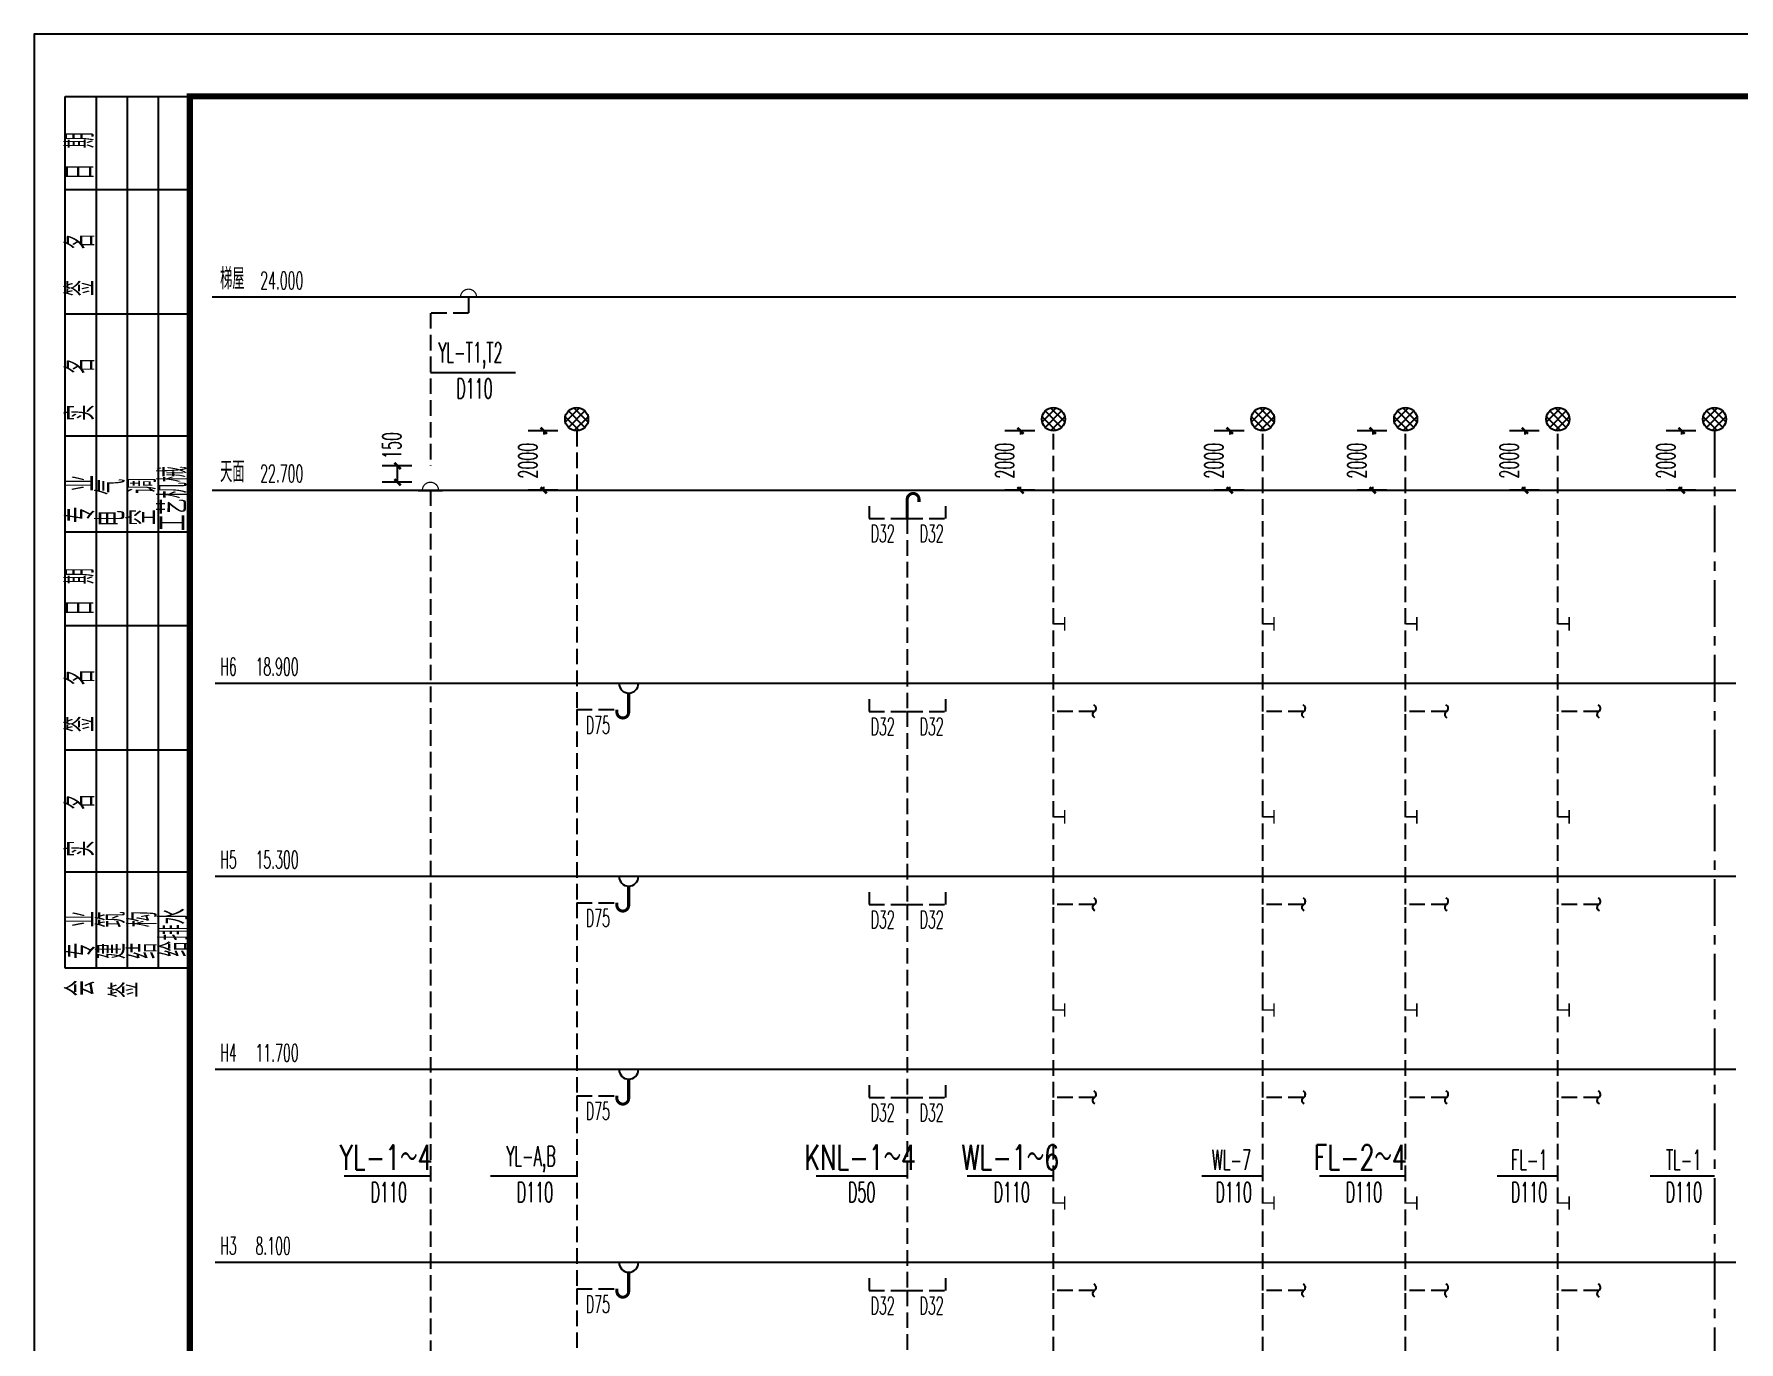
# Model space of a CAD drawing. Extents: x -1254782 to -617813, y -619975 to -323764.
# Drawn here: x -1018456 to -1004768, y -385114 to -374614 of the extents above; entities that cross this region are included whole.
import ezdxf

# ---------------------------------------------------------------- set-up
doc = ezdxf.new("R2010")
doc.units = 0
doc.header["$LTSCALE"] = 1000
doc.header["$MEASUREMENT"] = 0
doc.linetypes.add('CENTER', pattern=[2, 1.25, -0.25, 0.25, -0.25])
doc.linetypes.add('DASH', pattern=[0.35, 0.25, -0.1])
for name, color, linetype in [('2', 2, 'Continuous'), ('4', 4, 'Continuous'), ('9', 9, 'Continuous'), ('EQUIP_污水', 7, 'Continuous'), ('PIPE-污水', 5, 'DASH'), ('PIPE-雨水', 222, 'DASH'), ('PUB_TITLE', 4, 'Continuous'), ('S', 2, 'Continuous'), ('STAIR', 2, 'Continuous'), ('TWT_DIM', 3, 'Continuous'), ('TWT_LEAD', 3, 'Continuous'), ('TWT_TEXT', 7, 'Continuous'), ('框', 130, 'Continuous')]:
    doc.layers.add(name, color=color, linetype=linetype)
doc.styles.add('_TCH_DIM', font='SIMPLEX.shx', dxfattribs={"width": 0.8, "bigfont": 'GBCBIG.shx'})
doc.styles.add('_TCH_DIM_T3', font='SIMPLEX.shx', dxfattribs={"width": 0.564706, "bigfont": 'GBCBIG.shx'})
doc.styles.add('天正', font='SIMPLEX.shx', dxfattribs={"width": 0.7, "bigfont": 'HZTXT.shx'})
doc.dimstyles.new('_TWT_ARCH&&50', dxfattribs={"dimtxt": 148.75, "dimasz": 50, "dimexe": 125, "dimexo": 150, "dimgap": 63.125, "dimtad": 1, "dimdec": 0, "dimzin": 0, "dimdsep": 46, "dimtxsty": '_TCH_DIM_T3', "dimblk": 'ARCHTICK', "dimcen": 0.09, "dimclrt": 7, "dimazin": 2, "dimtfac": 1, "dimtdec": 0, "dimtix": 1, "dimtmove": 2, "dimatfit": 3, "dimfxl": 1, "dimtolj": 1, "dimtzin": 0, "dimarcsym": 0})

# ---------------------------------------------------------------- blocks, each defined once
blk = doc.blocks.new('$TWTSYS$00000247')
at = {"elevation": 0}
blk.add_lwpolyline([(7, -101, -0.575183), (0, 0, 0.604745), (-11, 101, 16.924828)], format="xyb", dxfattribs=at)
blk = doc.blocks.new('A$C6B0418ED')
blk.add_line((173, 87), (0, 87))
blk.add_arc((87, 87), 86.7, 180, 0)
blk = doc.blocks.new('A$C29A34EED')
at = {"layer": '框'}
for p, q in [((0, 461), (0, 14461)), ((0, 14461), (2000, 14461)), ((500, 461), (500, 14461)), ((1000, 461), (1000, 14461)), ((1500, 461), (1500, 14461)), ((2000, 461), (2000, 14461)), ((2000, 12961), (0, 12961)), ((2000, 10961), (0, 10961)), ((2000, 9005), (0, 9005)), ((2000, 7461), (0, 7461)), ((2000, 5961), (0, 5961)), ((2000, 3961), (0, 3961)), ((2000, 2005), (0, 2005)), ((2000, 461), (0, 461))]:
    blk.add_line(p, q, dxfattribs=at)
at = {"layer": '框', "style": '_TCH_DIM', "width": 0.8}
for s, p in [('日 期', (462, 13120)), ('签  名', (466, 11253)), ('实  名', (466, 9253)), ('工艺机械', (1953, 7486)), ('专 业', (472, 7613)), ('电 气', (957, 7555)), ('空 调', (1460, 7573)), ('日 期', (462, 6120)), ('签  名', (466, 4253)), ('实  名', (466, 2253)), ('给排水', (1970, 645)), ('专 业', (480, 613)), ('建 筑', (967, 607)), ('结 构', (1470, 612)), ('会', (470, 12)), ('签', (1174, -12))]:
    blk.add_text(s, height=450, rotation=90, dxfattribs=at).set_placement(p)
blk = doc.blocks.new('A$C7517252D')
at = {"layer": '4'}
blk.add_blockref('A$C29A34EED', (0, 26072), dxfattribs=at)
blk = doc.blocks.new('_ArchTick')
at = {"color": 0, "linetype": 'ByBlock', "const_width": 0.4}
blk.add_lwpolyline([(-0.5, -0.5), (0.5, 0.5)], dxfattribs=at)
blk = doc.blocks.new('*D156')
at = {"layer": 'Defpoints', "color": 0, "transparency": 16777216}
for p in [(-1006486, -377799), (-1006221, -377799), (-1006221, -378277)]:
    blk.add_point(p, dxfattribs=at)
at = {"layer": 'TWT_DIM', "color": 0, "lineweight": -2, "transparency": 16777216}
for p, q in [((-1006371, -377799), (-1006611, -377799)), ((-1006486, -377799), (-1006486, -377828)), ((-1006371, -378277), (-1006611, -378277)), ((-1006486, -378277), (-1006486, -378250))]:
    blk.add_line(p, q, dxfattribs=at)
at = {"layer": 'TWT_DIM', "color": 0, "lineweight": -2, "transparency": 16777216, "xscale": 50, "yscale": 50, "zscale": 50}
for p, rotation in [((-1006486, -377799), 90), ((-1006486, -378277), 270)]:
    blk.add_blockref('_ArchTick', p, dxfattribs=dict(at, rotation=rotation))
at = {"layer": 'TWT_DIM', "color": 7, "transparency": 16777216, "insert": (-1006613, -378039), "char_height": 148.8, "attachment_point": 5, "rotation": 90, "style": '_TCH_DIM_T3'}
blk.add_mtext('\\A1;2000', dxfattribs=at)
blk = doc.blocks.new('*D158')
at = {"layer": 'Defpoints', "color": 0, "transparency": 16777216}
for p in [(-1008856, -377799), (-1008591, -377799), (-1008591, -378277)]:
    blk.add_point(p, dxfattribs=at)
at = {"layer": 'TWT_DIM', "color": 0, "lineweight": -2, "transparency": 16777216}
for p, q in [((-1008741, -377799), (-1008981, -377799)), ((-1008856, -377799), (-1008856, -377828)), ((-1008741, -378277), (-1008981, -378277)), ((-1008856, -378277), (-1008856, -378250))]:
    blk.add_line(p, q, dxfattribs=at)
at = {"layer": 'TWT_DIM', "color": 0, "lineweight": -2, "transparency": 16777216, "xscale": 50, "yscale": 50, "zscale": 50}
for p, rotation in [((-1008856, -377799), 90), ((-1008856, -378277), 270)]:
    blk.add_blockref('_ArchTick', p, dxfattribs=dict(at, rotation=rotation))
at = {"layer": 'TWT_DIM', "color": 7, "transparency": 16777216, "insert": (-1008983, -378039), "char_height": 148.8, "attachment_point": 5, "rotation": 90, "style": '_TCH_DIM_T3'}
blk.add_mtext('\\A1;2000', dxfattribs=at)
blk = doc.blocks.new('*D164')
at = {"layer": 'Defpoints', "color": 0, "transparency": 16777216}
for p in [(-1007708, -377799), (-1007444, -377799), (-1007444, -378277)]:
    blk.add_point(p, dxfattribs=at)
at = {"layer": 'TWT_DIM', "color": 0, "lineweight": -2, "transparency": 16777216}
for p, q in [((-1007594, -377799), (-1007833, -377799)), ((-1007708, -377799), (-1007708, -377828)), ((-1007594, -378277), (-1007833, -378277)), ((-1007708, -378277), (-1007708, -378250))]:
    blk.add_line(p, q, dxfattribs=at)
at = {"layer": 'TWT_DIM', "color": 0, "lineweight": -2, "transparency": 16777216, "xscale": 50, "yscale": 50, "zscale": 50}
for p, rotation in [((-1007708, -377799), 90), ((-1007708, -378277), 270)]:
    blk.add_blockref('_ArchTick', p, dxfattribs=dict(at, rotation=rotation))
at = {"layer": 'TWT_DIM', "color": 7, "transparency": 16777216, "insert": (-1007835, -378039), "char_height": 148.8, "attachment_point": 5, "rotation": 90, "style": '_TCH_DIM_T3'}
blk.add_mtext('\\A1;2000', dxfattribs=at)
blk = doc.blocks.new('*D167')
at = {"layer": 'Defpoints', "color": 0, "transparency": 16777216}
for p in [(-1015537, -378081), (-1015273, -378081), (-1015273, -378212)]:
    blk.add_point(p, dxfattribs=at)
at = {"layer": 'TWT_DIM', "color": 0, "lineweight": -2, "transparency": 16777216}
for p, q in [((-1015423, -378081), (-1015662, -378081)), ((-1015537, -378212), (-1015537, -378081)), ((-1015423, -378212), (-1015662, -378212))]:
    blk.add_line(p, q, dxfattribs=at)
at = {"layer": 'TWT_DIM', "color": 0, "lineweight": -2, "transparency": 16777216, "xscale": 50, "yscale": 50, "zscale": 50}
for p, rotation in [((-1015537, -378081), 90), ((-1015537, -378212), 270)]:
    blk.add_blockref('_ArchTick', p, dxfattribs=dict(at, rotation=rotation))
at = {"layer": 'TWT_DIM', "color": 7, "transparency": 16777216, "insert": (-1015584, -377917), "char_height": 148.8, "attachment_point": 5, "rotation": 90, "style": '_TCH_DIM_T3'}
blk.add_mtext('\\A1;150', dxfattribs=at)
blk = doc.blocks.new('*D168')
at = {"layer": 'Defpoints', "color": 0, "transparency": 16777216}
for p in [(-1014364, -377799), (-1014100, -377799), (-1014100, -378277)]:
    blk.add_point(p, dxfattribs=at)
at = {"layer": 'TWT_DIM', "color": 0, "lineweight": -2, "transparency": 16777216}
for p, q in [((-1014250, -377799), (-1014489, -377799)), ((-1014364, -377799), (-1014364, -377828)), ((-1014250, -378277), (-1014489, -378277)), ((-1014364, -378277), (-1014364, -378250))]:
    blk.add_line(p, q, dxfattribs=at)
at = {"layer": 'TWT_DIM', "color": 0, "lineweight": -2, "transparency": 16777216, "xscale": 50, "yscale": 50, "zscale": 50}
for p, rotation in [((-1014364, -377799), 90), ((-1014364, -378277), 270)]:
    blk.add_blockref('_ArchTick', p, dxfattribs=dict(at, rotation=rotation))
at = {"layer": 'TWT_DIM', "color": 7, "transparency": 16777216, "insert": (-1014491, -378039), "char_height": 148.8, "attachment_point": 5, "rotation": 90, "style": '_TCH_DIM_T3'}
blk.add_mtext('\\A1;2000', dxfattribs=at)
blk = doc.blocks.new('*D177')
at = {"layer": 'Defpoints', "color": 0, "transparency": 16777216}
for p in [(-1005228, -377799), (-1004963, -377799), (-1004963, -378277)]:
    blk.add_point(p, dxfattribs=at)
at = {"layer": 'TWT_DIM', "color": 0, "lineweight": -2, "transparency": 16777216}
for p, q in [((-1005113, -377799), (-1005353, -377799)), ((-1005228, -377799), (-1005228, -377828)), ((-1005113, -378277), (-1005353, -378277)), ((-1005228, -378277), (-1005228, -378250))]:
    blk.add_line(p, q, dxfattribs=at)
at = {"layer": 'TWT_DIM', "color": 0, "lineweight": -2, "transparency": 16777216, "xscale": 50, "yscale": 50, "zscale": 50}
for p, rotation in [((-1005228, -377799), 90), ((-1005228, -378277), 270)]:
    blk.add_blockref('_ArchTick', p, dxfattribs=dict(at, rotation=rotation))
at = {"layer": 'TWT_DIM', "color": 7, "transparency": 16777216, "insert": (-1005355, -378039), "char_height": 148.8, "attachment_point": 5, "rotation": 90, "style": '_TCH_DIM_T3'}
blk.add_mtext('\\A1;2000', dxfattribs=at)
blk = doc.blocks.new('*D178')
at = {"layer": 'Defpoints', "color": 0, "transparency": 16777216}
for p in [(-1010536, -377799), (-1010272, -377799), (-1010272, -378277)]:
    blk.add_point(p, dxfattribs=at)
at = {"layer": 'TWT_DIM', "color": 0, "lineweight": -2, "transparency": 16777216}
for p, q in [((-1010422, -377799), (-1010661, -377799)), ((-1010536, -377799), (-1010536, -377828)), ((-1010422, -378277), (-1010661, -378277)), ((-1010536, -378277), (-1010536, -378250))]:
    blk.add_line(p, q, dxfattribs=at)
at = {"layer": 'TWT_DIM', "color": 0, "lineweight": -2, "transparency": 16777216, "xscale": 50, "yscale": 50, "zscale": 50}
for p, rotation in [((-1010536, -377799), 90), ((-1010536, -378277), 270)]:
    blk.add_blockref('_ArchTick', p, dxfattribs=dict(at, rotation=rotation))
at = {"layer": 'TWT_DIM', "color": 7, "transparency": 16777216, "insert": (-1010663, -378039), "char_height": 148.8, "attachment_point": 5, "rotation": 90, "style": '_TCH_DIM_T3'}
blk.add_mtext('\\A1;2000', dxfattribs=at)
blk = doc.blocks.new('$ATTACHMENT$00000217')
blk.add_line((-150, 0), (150, 0))
at = {"const_width": 15}
blk.add_lwpolyline([(-99, 0, -1), (101, 0)], format="xyb", dxfattribs=at)
blk = doc.blocks.new('$TwtSys$00000133')
for p, q in [((-129, 101), (32, 263)), ((-94, 39), (94, 228)), ((94, 39), (-94, 228)), ((129, 101), (-32, 263)), ((28, 3), (-130, 161)), ((-28, 3), (130, 161))]:
    blk.add_line(p, q)
blk.add_circle((0, 133), 133)
blk = doc.blocks.new('$ATTACHMENT$00000073')
at = {"const_width": 20}
for points in [[(0, 0), (150, 0)], [(150, 90), (150, -90)]]:
    blk.add_lwpolyline(points, dxfattribs=at)

msp = doc.modelspace()

# ---------------------------------------------------------------- linework, layer by layer
at = {"layer": '2', "linetype": 'CENTER', "ltscale": 0.3}
msp.add_lwpolyline([(-1004963.2, -377798.8), (-1004963.2, -387861.3), (-1005764.9, -388663)], dxfattribs=at)
at = {"layer": '9'}
for points in [[(-1004792, -376727.1), (-1017025.5, -376727.1)], [(-1004792, -378277.1), (-1017025.5, -378277.1)], [(-1004792, -379827.1), (-1017003.3, -379827.1)], [(-1004792, -381377.1), (-1017003.3, -381377.1)], [(-1004792, -382927.1), (-1017003.3, -382927.1)], [(-1004792, -384477.1), (-1017003.3, -384477.1)]]:
    msp.add_lwpolyline(points, dxfattribs=at)
at = {"layer": 'PIPE-污水', "linetype": 'DASH', "ltscale": 0.5}
for p, q in [((-1010271.5, -379348.8), (-1010271.5, -377798.8)), ((-1008591.2, -379348.8), (-1008591.2, -377798.8)), ((-1007443.6, -379348.8), (-1007443.6, -377798.8)), ((-1006221.2, -379348.8), (-1006221.2, -377798.8)), ((-1010271.5, -380052.1), (-1010271.5, -379348.8)), ((-1008591.2, -380052.1), (-1008591.2, -379348.8)), ((-1007443.6, -380052.1), (-1007443.6, -379348.8)), ((-1006221.2, -380052.1), (-1006221.2, -379348.8)), ((-1010271.5, -380898.8), (-1010271.5, -380052.1)), ((-1009942, -380052.1), (-1010271.5, -380052.1)), ((-1008591.2, -380898.8), (-1008591.2, -380052.1)), ((-1008261.7, -380052.1), (-1008591.2, -380052.1)), ((-1007443.6, -380898.8), (-1007443.6, -380052.1)), ((-1007114, -380052.1), (-1007443.6, -380052.1)), ((-1006221.2, -380898.8), (-1006221.2, -380052.1)), ((-1005891.6, -380052.1), (-1006221.2, -380052.1)), ((-1010271.5, -381602.1), (-1010271.5, -380898.8)), ((-1008591.2, -381602.1), (-1008591.2, -380898.8)), ((-1007443.6, -381602.1), (-1007443.6, -380898.8)), ((-1006221.2, -381602.1), (-1006221.2, -380898.8)), ((-1009942, -381602.1), (-1010271.5, -381602.1)), ((-1010271.5, -382448.8), (-1010271.5, -381602.1)), ((-1008261.7, -381602.1), (-1008591.2, -381602.1)), ((-1008591.2, -382448.8), (-1008591.2, -381602.1)), ((-1007114, -381602.1), (-1007443.6, -381602.1)), ((-1007443.6, -382448.8), (-1007443.6, -381602.1)), ((-1005891.6, -381602.1), (-1006221.2, -381602.1)), ((-1006221.2, -382448.8), (-1006221.2, -381602.1)), ((-1010271.5, -383152.1), (-1010271.5, -382448.8)), ((-1008591.2, -383152.1), (-1008591.2, -382448.8)), ((-1007443.6, -383152.1), (-1007443.6, -382448.8)), ((-1006221.2, -383152.1), (-1006221.2, -382448.8)), ((-1009942, -383152.1), (-1010271.5, -383152.1)), ((-1010271.5, -383998.8), (-1010271.5, -383152.1)), ((-1008261.7, -383152.1), (-1008591.2, -383152.1)), ((-1008591.2, -383998.8), (-1008591.2, -383152.1)), ((-1007114, -383152.1), (-1007443.6, -383152.1)), ((-1007443.6, -383998.8), (-1007443.6, -383152.1)), ((-1005891.6, -383152.1), (-1006221.2, -383152.1)), ((-1006221.2, -383998.8), (-1006221.2, -383152.1)), ((-1010271.5, -384702.1), (-1010271.5, -383998.8)), ((-1008591.2, -384702.1), (-1008591.2, -383998.8)), ((-1007443.6, -384702.1), (-1007443.6, -383998.8)), ((-1006221.2, -384702.1), (-1006221.2, -383998.8)), ((-1009942, -384702.1), (-1010271.5, -384702.1)), ((-1010271.5, -385548.8), (-1010271.5, -384702.1)), ((-1008261.7, -384702.1), (-1008591.2, -384702.1)), ((-1008591.2, -385548.8), (-1008591.2, -384702.1)), ((-1007114, -384702.1), (-1007443.6, -384702.1)), ((-1007443.6, -385548.8), (-1007443.6, -384702.1)), ((-1005891.6, -384702.1), (-1006221.2, -384702.1)), ((-1006221.2, -385548.8), (-1006221.2, -384702.1))]:
    msp.add_line(p, q, dxfattribs=at)
at = {"layer": 'PIPE-雨水', "linetype": 'DASH', "ltscale": 0.5}
for p, q in [((-1014966.8, -376727.1), (-1014966.8, -376853.6)), ((-1014966.8, -376853.6), (-1015273.3, -376853.6)), ((-1015273.3, -376853.6), (-1015273.3, -378080.8)), ((-1014099.5, -377798.8), (-1014099.5, -380037.6)), ((-1015273.3, -378277.1), (-1015273.3, -387098.8)), ((-1011751.9, -378403.6), (-1011751.9, -378502.1)), ((-1011138.9, -378403.6), (-1011138.9, -378502.1)), ((-1011751.9, -378502.1), (-1011445.4, -378502.1)), ((-1011445.4, -378502.1), (-1011445.4, -380052.1)), ((-1011445.4, -378502.1), (-1011138.9, -378502.1)), ((-1011751.9, -379953.6), (-1011751.9, -380052.1)), ((-1011138.9, -379953.6), (-1011138.9, -380052.1)), ((-1014099.5, -380037.6), (-1013776.5, -380037.6)), ((-1014099.5, -380037.6), (-1014099.5, -381587.6)), ((-1011751.9, -380052.1), (-1011445.4, -380052.1)), ((-1011445.4, -380052.1), (-1011138.9, -380052.1)), ((-1011445.4, -380052.1), (-1011445.4, -381602.1)), ((-1014099.5, -381587.6), (-1013776.5, -381587.6)), ((-1014099.5, -381587.6), (-1014099.5, -383137.6)), ((-1011751.9, -381503.6), (-1011751.9, -381602.1)), ((-1011751.9, -381602.1), (-1011445.4, -381602.1)), ((-1011445.4, -381602.1), (-1011138.9, -381602.1)), ((-1011445.4, -381602.1), (-1011445.4, -383152.1)), ((-1011138.9, -381503.6), (-1011138.9, -381602.1)), ((-1011751.9, -383053.6), (-1011751.9, -383152.1)), ((-1011138.9, -383053.6), (-1011138.9, -383152.1)), ((-1014099.5, -383137.6), (-1013776.5, -383137.6)), ((-1014099.5, -383137.6), (-1014099.5, -384687.6)), ((-1011751.9, -383152.1), (-1011445.4, -383152.1)), ((-1011445.4, -383152.1), (-1011138.9, -383152.1)), ((-1011445.4, -383152.1), (-1011445.4, -384702.1)), ((-1011751.9, -384603.6), (-1011751.9, -384702.1)), ((-1011138.9, -384603.6), (-1011138.9, -384702.1)), ((-1014099.5, -384687.6), (-1013776.5, -384687.6)), ((-1014099.5, -384687.6), (-1014099.5, -386237.6)), ((-1011751.9, -384702.1), (-1011445.4, -384702.1)), ((-1011445.4, -384702.1), (-1011138.9, -384702.1)), ((-1011445.4, -384702.1), (-1011445.4, -386252.1))]:
    msp.add_line(p, q, dxfattribs=at)
at = {"layer": 'PUB_TITLE'}
msp.add_lwpolyline([(-1018455.8, -395614.1), (-988755.8, -395614.1), (-988755.8, -374614.1), (-1018455.8, -374614.1)], close=True, dxfattribs=at)
at = {"layer": 'PUB_TITLE', "const_width": 50}
msp.add_lwpolyline([(-1017205.8, -395114.1), (-989255.8, -395114.1), (-989255.8, -375114.1), (-1017205.8, -375114.1)], close=True, dxfattribs=at)
at = {"layer": 'S', "const_width": 24.5}
for points in [[(-1011445.4, -378502.1), (-1011445.4, -378349.6, -1), (-1011350.7, -378349.6), (-1011350.7, -378369.6)], [(-1013681.8, -379905.1), (-1013681.8, -380057.6, -1), (-1013776.5, -380057.6), (-1013776.5, -380037.6)], [(-1013681.8, -381455.1), (-1013681.8, -381607.6, -1), (-1013776.5, -381607.6), (-1013776.5, -381587.6)], [(-1013681.8, -383005.1), (-1013681.8, -383157.6, -1), (-1013776.5, -383157.6), (-1013776.5, -383137.6)], [(-1013681.8, -384555.1), (-1013681.8, -384707.6, -1), (-1013776.5, -384707.6), (-1013776.5, -384687.6)]]:
    msp.add_lwpolyline(points, format="xyb", dxfattribs=at)
at = {"layer": 'TWT_LEAD'}
for p, q in [((-1015273.3, -377330.3), (-1014590.1, -377330.3)), ((-1015273.3, -383782.9), (-1015966, -383782.9)), ((-1014099.5, -383782.9), (-1014792.1, -383782.9)), ((-1011445.4, -383782.9), (-1012176.4, -383782.9)), ((-1010271.5, -383782.9), (-1010964.2, -383782.9)), ((-1008591.2, -383782.9), (-1009080.4, -383782.9)), ((-1007443.6, -383782.9), (-1008136.2, -383782.9)), ((-1006221.2, -383782.9), (-1006707.6, -383782.9)), ((-1004963.2, -383782.9), (-1005479.5, -383782.9))]:
    msp.add_line(p, q, dxfattribs=at)

# ---------------------------------------------------------------- block references
at = {"layer": '4', "xscale": 0.5, "yscale": 0.5, "zscale": 0.5}
msp.add_blockref('A$C7517252D', (-1018205.8, -395380.4), dxfattribs=at)
at = {"layer": 'EQUIP_污水', "xscale": 0.65, "yscale": -0.65, "zscale": 0.65, "rotation": 180}
msp.add_blockref('$ATTACHMENT$00000217', (-1014966.8, -376727.1), dxfattribs=at)
at = {"layer": 'EQUIP_污水'}
for name, p, xscale, yscale, zscale in [('$TwtSys$00000133', (-1014099.5, -377798.8), 0.7, 0.7, 0.7), ('$TwtSys$00000133', (-1010271.5, -377798.8), 0.7, 0.7, 0.7), ('$TwtSys$00000133', (-1008591.2, -377798.8), 0.7, 0.7, 0.7), ('$TwtSys$00000133', (-1007443.6, -377798.8), 0.7, 0.7, 0.7), ('$TwtSys$00000133', (-1006221.2, -377798.8), 0.7, 0.7, 0.7), ('$TwtSys$00000133', (-1004963.2, -377798.8), 0.7, 0.7, 0.7), ('$ATTACHMENT$00000217', (-1015274.3, -378277.1), 0.65, 0.65, 0.65), ('$ATTACHMENT$00000073', (-1010271.5, -379348.8), 0.6, 0.6, 0.6), ('$ATTACHMENT$00000073', (-1008591.2, -379348.8), 0.6, 0.6, 0.6), ('$ATTACHMENT$00000073', (-1007443.6, -379348.8), 0.6, 0.6, 0.6), ('$ATTACHMENT$00000073', (-1006221.2, -379348.8), 0.6, 0.6, 0.6), ('$ATTACHMENT$00000073', (-1010271.5, -380898.8), 0.6, 0.6, 0.6), ('$ATTACHMENT$00000073', (-1008591.2, -380898.8), 0.6, 0.6, 0.6), ('$ATTACHMENT$00000073', (-1007443.6, -380898.8), 0.6, 0.6, 0.6), ('$ATTACHMENT$00000073', (-1006221.2, -380898.8), 0.6, 0.6, 0.6), ('$ATTACHMENT$00000073', (-1010271.5, -382448.8), 0.6, 0.6, 0.6), ('$ATTACHMENT$00000073', (-1008591.2, -382448.8), 0.6, 0.6, 0.6), ('$ATTACHMENT$00000073', (-1007443.6, -382448.8), 0.6, 0.6, 0.6), ('$ATTACHMENT$00000073', (-1006221.2, -382448.8), 0.6, 0.6, 0.6), ('$ATTACHMENT$00000073', (-1010271.5, -383998.8), 0.6, 0.6, 0.6), ('$ATTACHMENT$00000073', (-1008591.2, -383998.8), 0.6, 0.6, 0.6), ('$ATTACHMENT$00000073', (-1007443.6, -383998.8), 0.6, 0.6, 0.6), ('$ATTACHMENT$00000073', (-1006221.2, -383998.8), 0.6, 0.6, 0.6)]:
    msp.add_blockref(name, p, dxfattribs=dict(at, xscale=xscale, yscale=yscale, zscale=zscale))
at = {"layer": 'S', "xscale": 0.9000000000014551, "yscale": 0.9000000000014551, "zscale": 0.9000000000014551}
for p in [(-1013759.8, -379905.1), (-1013759.8, -381455.1), (-1013759.8, -383005.1), (-1013759.8, -384555.1)]:
    msp.add_blockref('A$C6B0418ED', p, dxfattribs=at)
at = {"layer": 'STAIR', "xscale": 0.5110560000175611, "yscale": 0.5110560000175611, "zscale": 0.5110560000175611}
for p in [(-1009942.1, -380052.1), (-1008261.8, -380052.1), (-1007114.2, -380052.1), (-1005891.8, -380052.1), (-1009942.1, -381602.1), (-1008261.8, -381602.1), (-1007114.2, -381602.1), (-1005891.8, -381602.1), (-1009942.1, -383152.1), (-1008261.8, -383152.1), (-1007114.2, -383152.1), (-1005891.8, -383152.1), (-1009942.1, -384702.1), (-1008261.8, -384702.1), (-1007114.2, -384702.1), (-1005891.8, -384702.1)]:
    msp.add_blockref('$TWTSYS$00000247', p, dxfattribs=at)

# ---------------------------------------------------------------- texts
at = {"layer": 'TWT_LEAD', "color": 7, "style": '天正'}
for s, height, width, p in [('YL-T1,T2', 160, 0.525, (-1015209.7, -377249.8)), ('D110', 160, 0.525, (-1015065.7, -377540.3)), ('YL-1～4', 200, 0.7, (-1016003, -383732.9)), ('KNL-1～4', 200, 0.7, (-1012270.9, -383732.9)), ('WL-1～6', 200, 0.7, (-1011007.8, -383732.9)), ('FL-2～4', 200, 0.7, (-1008179.9, -383732.9)), ('YL-A,B', 160, 0.525, (-1014663.8, -383702.4)), ('WL-7', 160, 0.525, (-1008997.8, -383732.9)), ('FL-1', 160, 0.525, (-1006596.4, -383732.9)), ('TL-1', 160, 0.525, (-1005353.4, -383732.9)), ('D110', 160, 0.525, (-1015753.6, -383992.9)), ('D110', 160, 0.525, (-1014579.8, -383992.9)), ('D50', 160, 0.525, (-1011920.9, -383992.9)), ('D110', 160, 0.525, (-1010751.8, -383992.9)), ('D110', 160, 0.525, (-1008969.8, -383992.9)), ('D110', 160, 0.525, (-1007923.9, -383992.9)), ('D110', 160, 0.525, (-1006598.4, -383992.9)), ('D110', 160, 0.525, (-1005355.4, -383992.9))]:
    msp.add_text(s, height=height, dxfattribs=dict(at, width=width)).set_placement(p)
at = {"layer": 'TWT_TEXT'}
for s, height, style, width, p in [('梯屋', 169.76, '_TCH_DIM', 0.8, (-1016962, -376662.5)), ('24.000', 140, '天正', 0.525, (-1016640.6, -376662.5)), ('天面', 169.76, '_TCH_DIM', 0.8, (-1016962, -378212.5)), ('22.700', 140, '天正', 0.525, (-1016640.6, -378212.5)), ('D32', 140.8, '天正', 0.525, (-1011739.2, -378693.7)), ('D32', 140.8, '天正', 0.525, (-1011346.3, -378693.7)), ('H6', 140.8, '天正', 0.525, (-1016962, -379762.5)), ('18.900', 140, '天正', 0.525, (-1016678.2, -379762.5)), ('D75', 140.8, '天正', 0.525, (-1014025.5, -380231.1)), ('D32', 140.8, '天正', 0.525, (-1011739.2, -380243.7)), ('D32', 140.8, '天正', 0.525, (-1011346.3, -380243.7)), ('H5', 140.8, '天正', 0.525, (-1016962, -381312.5)), ('15.300', 140, '天正', 0.525, (-1016678.2, -381312.5)), ('D75', 140.8, '天正', 0.525, (-1014025.5, -381781.1)), ('D32', 140.8, '天正', 0.525, (-1011739.2, -381793.7)), ('D32', 140.8, '天正', 0.525, (-1011346.3, -381793.7)), ('H4', 140.8, '天正', 0.525, (-1016962, -382862.5)), ('11.700', 140, '天正', 0.525, (-1016678.2, -382862.5)), ('D75', 140.8, '天正', 0.525, (-1014025.5, -383331.1)), ('D32', 140.8, '天正', 0.525, (-1011739.2, -383343.7)), ('D32', 140.8, '天正', 0.525, (-1011346.3, -383343.7)), ('H3', 140.8, '天正', 0.525, (-1016962, -384412.5)), ('8.100', 140, '天正', 0.525, (-1016678.2, -384412.5)), ('D75', 140.8, '天正', 0.525, (-1014025.5, -384881.1)), ('D32', 140.8, '天正', 0.525, (-1011739.2, -384893.7)), ('D32', 140.8, '天正', 0.525, (-1011346.3, -384893.7))]:
    msp.add_text(s, height=height, dxfattribs=dict(at, style=style, width=width)).set_placement(p)

# ---------------------------------------------------------------- dimensions: what is measured, and where the dimension line sits
at = {"layer": 'TWT_DIM'}
for base, p1, p2, text, picture, middle in [((-1015536.9, -378080.8), (-1015273.3, -378212.1), (-1015273.3, -378080.8), '150', '*D167', (-1015584.2, -377916.7)), ((-1014364, -377798.8), (-1014099.5, -378277.1), (-1014099.5, -377798.8), '2000', '*D168', (-1014491, -378038.8)), ((-1010536, -377798.8), (-1010271.5, -378277.1), (-1010271.5, -377798.8), '2000', '*D178', (-1010663, -378038.8)), ((-1008855.7, -377798.8), (-1008591.2, -378277.1), (-1008591.2, -377798.8), '2000', '*D158', (-1008982.7, -378038.8)), ((-1007708.1, -377798.8), (-1007443.6, -378277.1), (-1007443.6, -377798.8), '2000', '*D164', (-1007835.1, -378038.8)), ((-1006485.7, -377798.8), (-1006221.2, -378277.1), (-1006221.2, -377798.8), '2000', '*D156', (-1006612.7, -378038.8)), ((-1005227.7, -377798.8), (-1004963.2, -378277.1), (-1004963.2, -377798.8), '2000', '*D177', (-1005354.7, -378038.8))]:
    dim = msp.add_linear_dim(base=base, p1=p1, p2=p2, angle=90, text=text, dimstyle='_TWT_ARCH&&50', dxfattribs=at)
    dim.commit()
    dim.dimension.update_dxf_attribs({"geometry": picture, "text_midpoint": middle, "dimtype": 129})

doc.saveas('drawing.dxf')
